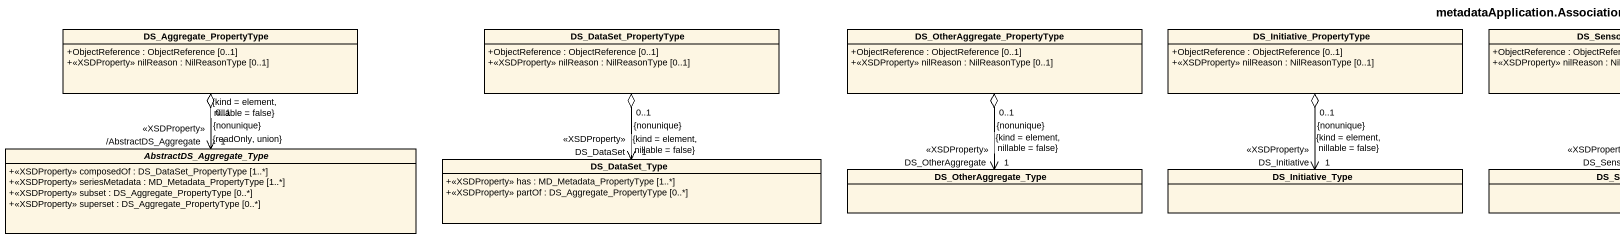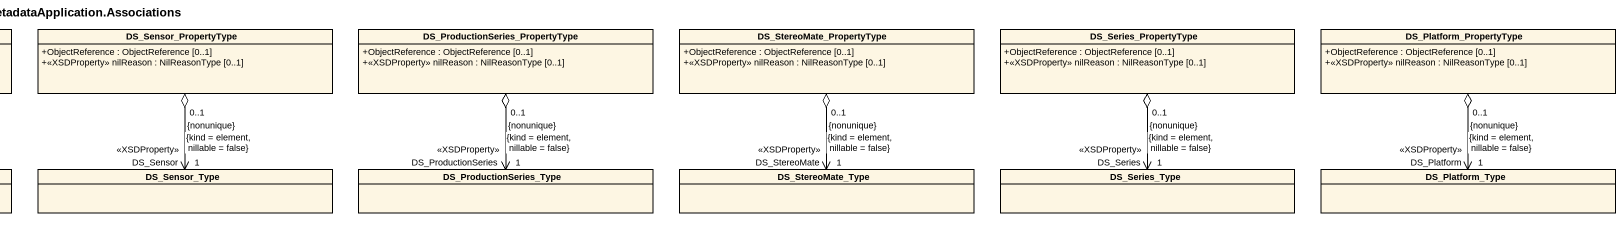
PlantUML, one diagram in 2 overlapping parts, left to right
@startuml
title metadataApplication.Associations
hide circle
hide empty members
skinparam classAttributeIconSize 0
class DS_Aggregate_PropertyType {
  +ObjectReference : ObjectReference [0..1]
  +<<XSDProperty>> nilReason : NilReasonType [0..1]
}
class DS_DataSet_PropertyType {
  +ObjectReference : ObjectReference [0..1]
  +<<XSDProperty>> nilReason : NilReasonType [0..1]
}
class "DS_OtherAggregate_PropertyType" as DS_OtherAggregate {
  +ObjectReference : ObjectReference [0..1]
  +<<XSDProperty>> nilReason : NilReasonType [0..1]
}
class DS_Initiative_PropertyType {
  +ObjectReference : ObjectReference [0..1]
  +<<XSDProperty>> nilReason : NilReasonType [0..1]
}
class DS_Sensor_PropertyType {
  +ObjectReference : ObjectReference [0..1]
  +<<XSDProperty>> nilReason : NilReasonType [0..1]
}
class "DS_ProductionSeries_PropertyType" as DS_ProductionSeries {
  +ObjectReference : ObjectReference [0..1]
  +<<XSDProperty>> nilReason : NilReasonType [0..1]
}
class DS_StereoMate_PropertyType {
  +ObjectReference : ObjectReference [0..1]
  +<<XSDProperty>> nilReason : NilReasonType [0..1]
}
class DS_Series_PropertyType {
  +ObjectReference : ObjectReference [0..1]
  +<<XSDProperty>> nilReason : NilReasonType [0..1]
}
class DS_Platform_PropertyType {
  +ObjectReference : ObjectReference [0..1]
  +<<XSDProperty>> nilReason : NilReasonType [0..1]
}
abstract class AbstractDS_Aggregate_Type {
  +<<XSDProperty>> composedOf : DS_DataSet_PropertyType [1..*]
  +<<XSDProperty>> seriesMetadata : MD_Metadata_PropertyType [1..*]
  +<<XSDProperty>> subset : DS_Aggregate_PropertyType [0..*]
  +<<XSDProperty>> superset : DS_Aggregate_PropertyType [0..*]
}
class DS_DataSet_Type {
  +<<XSDProperty>> has : MD_Metadata_PropertyType [1..*]
  +<<XSDProperty>> partOf : DS_Aggregate_PropertyType [0..*]
}
class DS_OtherAggregate_Type
class DS_Initiative_Type
class DS_Sensor_Type
class DS_ProductionSeries_Type
class DS_StereoMate_Type
class DS_Series_Type
class DS_Platform_Type
DS_Aggregate_PropertyType "0..1\n{nonunique}" o--> "/AbstractDS_Aggregate\n<<XSDProperty>>\n1\n{kind = element, nillable = false}\n{readOnly, union}" AbstractDS_Aggregate_Type
DS_DataSet_PropertyType "0..1\n{nonunique}" o--> "DS_DataSet\n<<XSDProperty>>\n1\n{kind = element, nillable = false}" DS_DataSet_Type
DS_OtherAggregate "0..1\n{nonunique}" o--> "DS_OtherAggregate\n<<XSDProperty>>\n1\n{kind = element, nillable = false}" DS_OtherAggregate_Type
DS_Initiative_PropertyType "0..1\n{nonunique}" o--> "DS_Initiative\n<<XSDProperty>>\n1\n{kind = element, nillable = false}" DS_Initiative_Type
DS_Sensor_PropertyType "0..1\n{nonunique}" o--> "DS_Sensor\n<<XSDProperty>>\n1\n{kind = element, nillable = false}" DS_Sensor_Type
DS_ProductionSeries "0..1\n{nonunique}" o--> "DS_ProductionSeries\n<<XSDProperty>>\n1\n{kind = element, nillable = false}" DS_ProductionSeries_Type
DS_StereoMate_PropertyType "0..1\n{nonunique}" o--> "DS_StereoMate\n<<XSDProperty>>\n1\n{kind = element, nillable = false}" DS_StereoMate_Type
DS_Series_PropertyType "0..1\n{nonunique}" o--> "DS_Series\n<<XSDProperty>>\n1\n{kind = element, nillable = false}" DS_Series_Type
DS_Platform_PropertyType "0..1\n{nonunique}" o--> "DS_Platform\n<<XSDProperty>>\n1\n{kind = element, nillable = false}" DS_Platform_Type
@enduml
